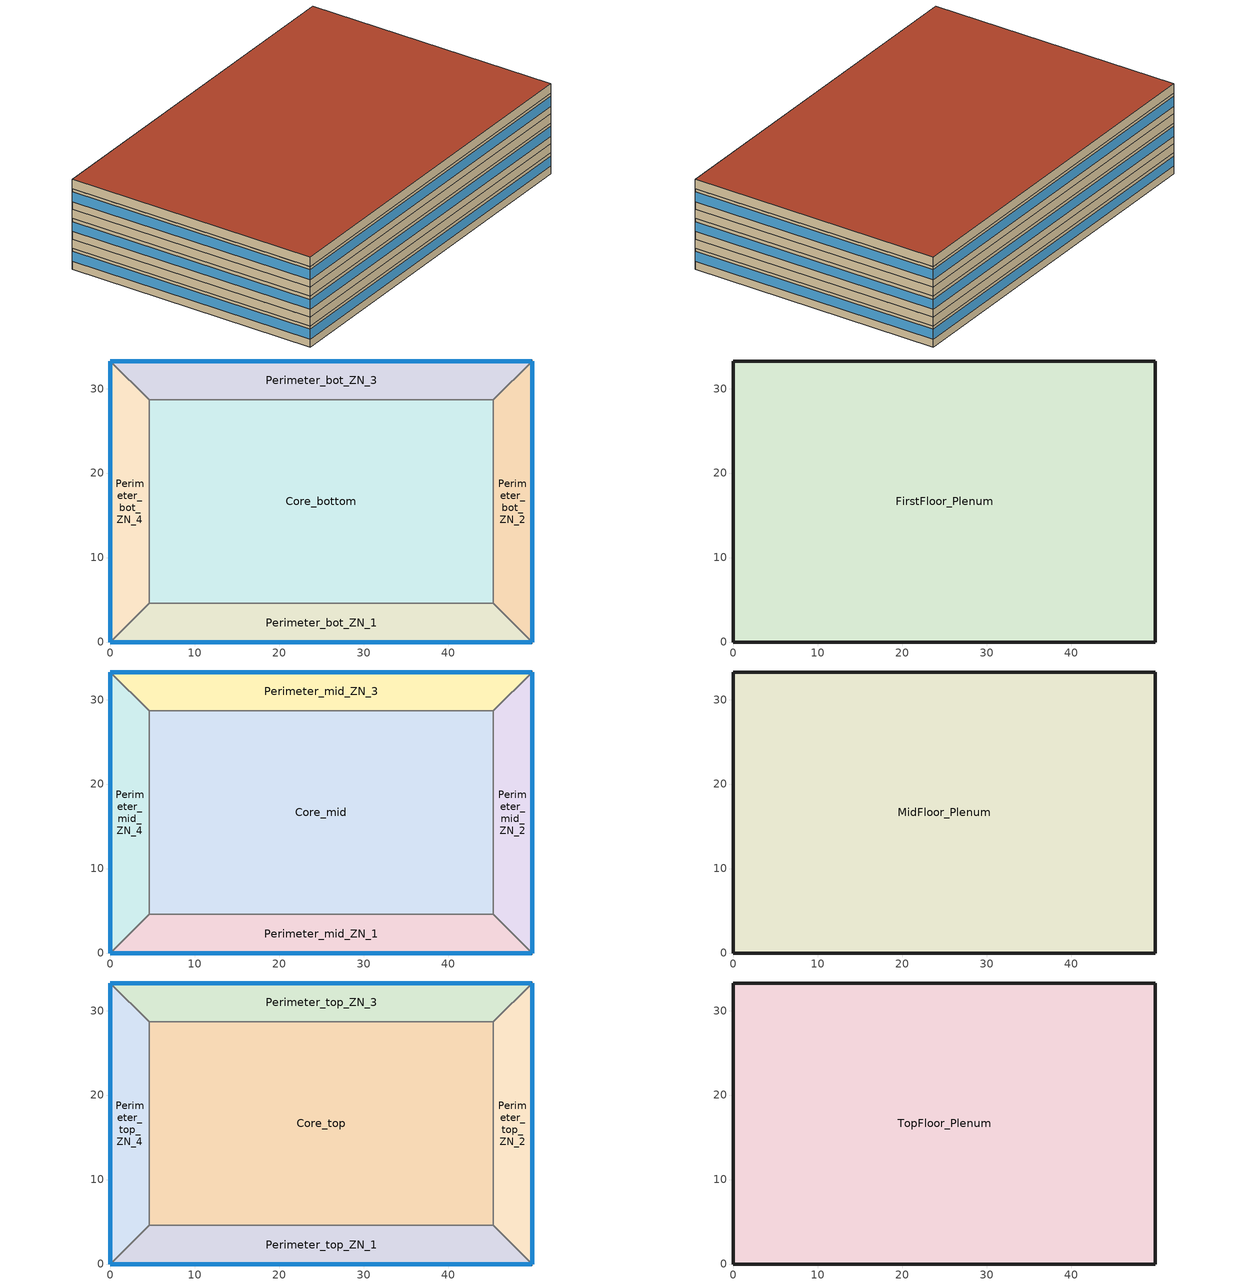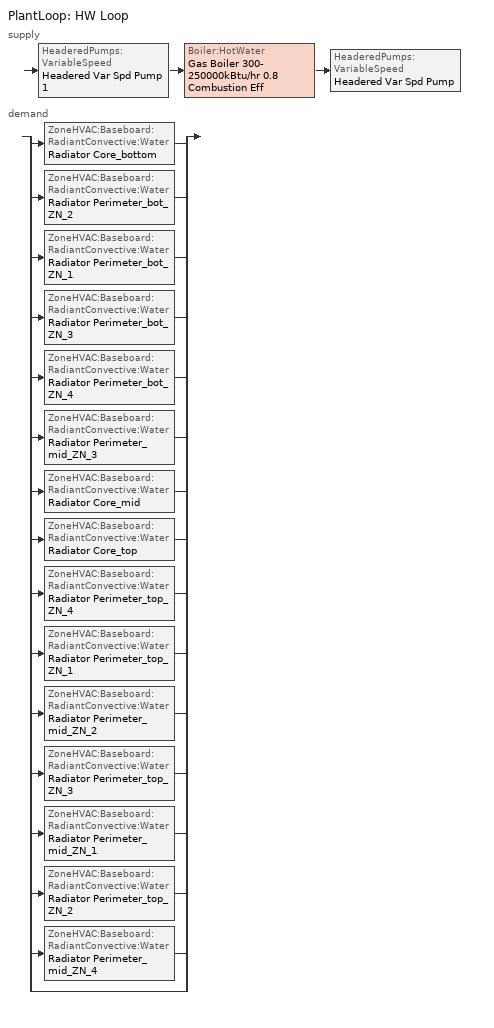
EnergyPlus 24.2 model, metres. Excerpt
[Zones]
Core_bottom
 floor ground (ext-slab): 45.34,28.7 45.34,4.57 4.57,4.57 4.57,28.7 z0
 wall to Perimeter_bot_ZN_2 (int-walls): 45.34,4.57 45.34,28.7 z0:2.74
 wall to Perimeter_bot_ZN_3 (int-walls): 45.34,28.7 4.57,28.7 z0:2.74
 wall to Perimeter_bot_ZN_1 (int-walls): 4.57,4.57 45.34,4.57 z0:2.74
 wall to Perimeter_bot_ZN_4 (int-walls): 4.57,28.7 4.57,4.57 z0:2.74
Perimeter_bot_ZN_1
 floor ground (ext-slab): 45.34,4.57 49.91,0 0,0 4.57,4.57 z0
 wall outside (Steel Frame Non-res Ext Wall): 0,0 49.91,0 z0:2.74
 wall to Perimeter_bot_ZN_2 (int-walls): 49.91,0 45.34,4.57 z0:2.74
 wall to Perimeter_bot_ZN_4 (int-walls): 4.57,4.57 0,0 z0:2.74
 window (Window Non-res Fixed): 0,0 49.91,0 z1.02:2.33
Perimeter_bot_ZN_2
 floor ground (ext-slab): 49.91,33.27 49.91,0 45.34,4.57 45.34,28.7 z0
 wall outside (Steel Frame Non-res Ext Wall): 49.91,0 49.91,33.27 z0:2.74
 wall to Perimeter_bot_ZN_3 (int-walls): 49.91,33.27 45.34,28.7 z0:2.74
 window (Window Non-res Fixed): 49.91,0 49.91,33.27 z1.02:2.33
Perimeter_bot_ZN_3
 floor ground (ext-slab): 49.91,33.27 45.34,28.7 4.57,28.7 0,33.27 z0
 wall outside (Steel Frame Non-res Ext Wall): 49.91,33.27 0,33.27 z0:2.74
 wall to Perimeter_bot_ZN_4 (int-walls): 0,33.27 4.57,28.7 z0:2.74
 window (Window Non-res Fixed): 49.91,33.27 0,33.27 z1.02:2.33
Perimeter_bot_ZN_4
 floor ground (ext-slab): 0,33.27 4.57,28.7 4.57,4.57 0,0 z0
 wall outside (Steel Frame Non-res Ext Wall): 0,33.27 0,0 z0:2.74
 window (Window Non-res Fixed): 0,33.27 0,0 z1.02:2.33
FirstFloor_Plenum
 floor to Perimeter_bot_ZN_1 (DropCeiling): 45.34,4.57 49.91,0 0,0 4.57,4.57 z2.74
 floor to Perimeter_bot_ZN_2 (DropCeiling): 49.91,33.27 49.91,0 45.34,4.57 45.34,28.7 z2.74
 floor to Perimeter_bot_ZN_3 (DropCeiling): 49.91,33.27 45.34,28.7 4.57,28.7 0,33.27 z2.74
 floor to Perimeter_bot_ZN_4 (DropCeiling): 0,33.27 4.57,28.7 4.57,4.57 0,0 z2.74
 floor to Core_bottom (DropCeiling): 45.34,28.7 45.34,4.57 4.57,4.57 4.57,28.7 z2.74
 wall outside (Steel Frame Non-res Ext Wall): 49.91,0 49.91,33.27 0,33.27 0,0 49.91,0 z2.74:3.96
Core_mid
 floor to FirstFloor_Plenum (INT-FLOOR-TOPSIDE): 45.34,28.7 45.34,4.57 4.57,4.57 4.57,28.7 z3.96
 wall to Perimeter_mid_ZN_2 (int-walls): 45.34,4.57 45.34,28.7 z3.96:6.71
 wall to Perimeter_mid_ZN_3 (int-walls): 45.34,28.7 4.57,28.7 z3.96:6.71
 wall to Perimeter_mid_ZN_1 (int-walls): 4.57,4.57 45.34,4.57 z3.96:6.71
 wall to Perimeter_mid_ZN_4 (int-walls): 4.57,28.7 4.57,4.57 z3.96:6.71
Perimeter_mid_ZN_1
 floor to FirstFloor_Plenum (INT-FLOOR-TOPSIDE): 45.34,4.57 49.91,0 0,0 4.57,4.57 z3.96
 wall outside (Steel Frame Non-res Ext Wall): 0,0 49.91,0 z3.96:6.71
 wall to Perimeter_mid_ZN_2 (int-walls): 49.91,0 45.34,4.57 z3.96:6.71
 wall to Perimeter_mid_ZN_4 (int-walls): 4.57,4.57 0,0 z3.96:6.71
 window (Window Non-res Fixed): 0,0 49.91,0 z4.98:6.29
Perimeter_mid_ZN_2
 floor to FirstFloor_Plenum (INT-FLOOR-TOPSIDE): 49.91,33.27 49.91,0 45.34,4.57 45.34,28.7 z3.96
 wall outside (Steel Frame Non-res Ext Wall): 49.91,0 49.91,33.27 z3.96:6.71
 wall to Perimeter_mid_ZN_3 (int-walls): 49.91,33.27 45.34,28.7 z3.96:6.71
 window (Window Non-res Fixed): 49.91,0 49.91,33.27 z4.98:6.29
Perimeter_mid_ZN_3
 floor to FirstFloor_Plenum (INT-FLOOR-TOPSIDE): 49.91,33.27 45.34,28.7 4.57,28.7 0,33.27 z3.96
 wall outside (Steel Frame Non-res Ext Wall): 49.91,33.27 0,33.27 z3.96:6.71
 wall to Perimeter_mid_ZN_4 (int-walls): 0,33.27 4.57,28.7 z3.96:6.71
 window (Window Non-res Fixed): 49.91,33.27 0,33.27 z4.98:6.29
Perimeter_mid_ZN_4
 floor to FirstFloor_Plenum (INT-FLOOR-TOPSIDE): 0,33.27 4.57,28.7 4.57,4.57 0,0 z3.96
 wall outside (Steel Frame Non-res Ext Wall): 0,33.27 0,0 z3.96:6.71
 window (Window Non-res Fixed): 0,33.27 0,0 z4.98:6.29
MidFloor_Plenum
 floor to Perimeter_mid_ZN_1 (DropCeiling): 45.34,4.57 49.91,0 0,0 4.57,4.57 z6.71
 floor to Perimeter_mid_ZN_2 (DropCeiling): 49.91,33.27 49.91,0 45.34,4.57 45.34,28.7 z6.71
 floor to Perimeter_mid_ZN_3 (DropCeiling): 49.91,33.27 45.34,28.7 4.57,28.7 0,33.27 z6.71
 floor to Perimeter_mid_ZN_4 (DropCeiling): 0,33.27 4.57,28.7 4.57,4.57 0,0 z6.71
 floor to Core_mid (DropCeiling): 45.34,28.7 45.34,4.57 4.57,4.57 4.57,28.7 z6.71
 wall outside (Steel Frame Non-res Ext Wall): 49.91,0 49.91,33.27 0,33.27 0,0 49.91,0 z6.71:7.92
Core_top
 floor to MidFloor_Plenum (INT-FLOOR-TOPSIDE): 45.34,28.7 45.34,4.57 4.57,4.57 4.57,28.7 z7.92
 wall to Perimeter_top_ZN_2 (int-walls): 45.34,4.57 45.34,28.7 z7.92:10.67
 wall to Perimeter_top_ZN_3 (int-walls): 45.34,28.7 4.57,28.7 z7.92:10.67
 wall to Perimeter_top_ZN_1 (int-walls): 4.57,4.57 45.34,4.57 z7.92:10.67
 wall to Perimeter_top_ZN_4 (int-walls): 4.57,28.7 4.57,4.57 z7.92:10.67
Perimeter_top_ZN_1
 floor to MidFloor_Plenum (INT-FLOOR-TOPSIDE): 45.34,4.57 49.91,0 0,0 4.57,4.57 z7.92
 wall outside (Steel Frame Non-res Ext Wall): 0,0 49.91,0 z7.92:10.67
 wall to Perimeter_top_ZN_2 (int-walls): 49.91,0 45.34,4.57 z7.92:10.67
 wall to Perimeter_top_ZN_4 (int-walls): 4.57,4.57 0,0 z7.92:10.67
 window (Window Non-res Fixed): 0,0 49.91,0 z8.95:10.25
Perimeter_top_ZN_2
 floor to MidFloor_Plenum (INT-FLOOR-TOPSIDE): 49.91,33.27 49.91,0 45.34,4.57 45.34,28.7 z7.92
 wall outside (Steel Frame Non-res Ext Wall): 49.91,0 49.91,33.27 z7.92:10.67
 wall to Perimeter_top_ZN_3 (int-walls): 49.91,33.27 45.34,28.7 z7.92:10.67
 window (Window Non-res Fixed): 49.91,0 49.91,33.27 z8.95:10.25
Perimeter_top_ZN_3
 floor to MidFloor_Plenum (INT-FLOOR-TOPSIDE): 49.91,33.27 45.34,28.7 4.57,28.7 0,33.27 z7.92
 wall outside (Steel Frame Non-res Ext Wall): 49.91,33.27 0,33.27 z7.92:10.67
 wall to Perimeter_top_ZN_4 (int-walls): 0,33.27 4.57,28.7 z7.92:10.67
 window (Window Non-res Fixed): 49.91,33.27 0,33.27 z8.95:10.25
Perimeter_top_ZN_4
 floor to MidFloor_Plenum (INT-FLOOR-TOPSIDE): 0,33.27 4.57,28.7 4.57,4.57 0,0 z7.92
 wall outside (Steel Frame Non-res Ext Wall): 0,33.27 0,0 z7.92:10.67
 window (Window Non-res Fixed): 0,33.27 0,0 z8.95:10.25
TopFloor_Plenum
 floor to Perimeter_top_ZN_1 (DropCeiling): 45.34,4.57 49.91,0 0,0 4.57,4.57 z10.67
 floor to Perimeter_top_ZN_2 (DropCeiling): 49.91,33.27 49.91,0 45.34,4.57 45.34,28.7 z10.67
 floor to Perimeter_top_ZN_3 (DropCeiling): 49.91,33.27 45.34,28.7 4.57,28.7 0,33.27 z10.67
 floor to Perimeter_top_ZN_4 (DropCeiling): 0,33.27 4.57,28.7 4.57,4.57 0,0 z10.67
 floor to Core_top (DropCeiling): 45.34,28.7 45.34,4.57 4.57,4.57 4.57,28.7 z10.67
 wall outside (Steel Frame Non-res Ext Wall): 49.91,0 49.91,33.27 0,33.27 0,0 49.91,0 z10.67:11.89
 roof outside (IEAD Non-res Roof): 49.91,0 49.91,33.27 0,33.27 0,0 z11.89
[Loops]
PlantLoop 'HW Loop'
 supply: HeaderedPumps:VariableSpeed 'Headered Var Spd Pump 1' > Boiler:HotWater 'Gas Boiler 300-250000kBtu/hr 0.8 Combustion Eff' > HeaderedPumps:VariableSpeed 'Headered Var Spd Pump'
 demand: split
  | ZoneHVAC:Baseboard:RadiantConvective:Water 'Radiator Core_bottom'
  | ZoneHVAC:Baseboard:RadiantConvective:Water 'Radiator Perimeter_bot_ZN_2'
  | ZoneHVAC:Baseboard:RadiantConvective:Water 'Radiator Perimeter_bot_ZN_1'
  | ZoneHVAC:Baseboard:RadiantConvective:Water 'Radiator Perimeter_bot_ZN_3'
  | ZoneHVAC:Baseboard:RadiantConvective:Water 'Radiator Perimeter_bot_ZN_4'
  | ZoneHVAC:Baseboard:RadiantConvective:Water 'Radiator Perimeter_mid_ZN_3'
  | ZoneHVAC:Baseboard:RadiantConvective:Water 'Radiator Core_mid'
  | ZoneHVAC:Baseboard:RadiantConvective:Water 'Radiator Core_top'
  | ZoneHVAC:Baseboard:RadiantConvective:Water 'Radiator Perimeter_top_ZN_4'
  | ZoneHVAC:Baseboard:RadiantConvective:Water 'Radiator Perimeter_top_ZN_1'
  | ZoneHVAC:Baseboard:RadiantConvective:Water 'Radiator Perimeter_mid_ZN_2'
  | ZoneHVAC:Baseboard:RadiantConvective:Water 'Radiator Perimeter_top_ZN_3'
  | ZoneHVAC:Baseboard:RadiantConvective:Water 'Radiator Perimeter_mid_ZN_1'
  | ZoneHVAC:Baseboard:RadiantConvective:Water 'Radiator Perimeter_top_ZN_2'
  | ZoneHVAC:Baseboard:RadiantConvective:Water 'Radiator Perimeter_mid_ZN_4'
  | bypass
[Building]
Ref Bldg Medium Office Pre1980_v1.3_5.0: North Axis {deg}=0; Terrain=City; Loads Convergence Tolerance Value {W}=0.04; Temperature Convergence Tolerance Value {deltaC}=0.2; Solar Distribution=FullInteriorAndExterior; Maximum Number of Warmup Days=50; Minimum Number of Warmup Days=6
[Site:Location]
Toronto.City-Univ.of.Toronto: Latitude {deg}=43.6658; Longitude {deg}=-79.3953; Time Zone {hr}=-5; Elevation {m}=112.5
[SizingPeriod:DesignDay] Day of Month=21; Dry-Bulb Temperature Range Modifier Type=DefaultMultipliers; Humidity Condition Type=Wetbulb; Barometric Pressure {Pa}=99063; Rain Indicator=No; Snow Indicator=No; Daylight Saving Time Indicator=No; Solar Model Indicator=ASHRAEClearSky; Begin Environment Reset Mode=FullResetAtBeginEnvironment
Name | Month | Day Type | Maximum Dry-Bulb Temperature {C} | Daily Dry-Bulb Temperature Range {deltaC} | Wetbulb or DewPoint at Maximum Dry-Bulb {C} | Wind Speed {m/s} | Wind Direction {deg} | Sky Clearness
CHICAGO Ann Clg .4% Condns WB=>MDB | 7 | SummerDesignDay | 31.2 | 10.7 | 25.5 | 5.3 | 230 | 1
CHICAGO Ann Htg 99.6% Condns DB | 1 | WinterDesignDay | -20.6 | 0 | -20.6 | 4.9 | 270 | 0
[Site:GroundTemperature:BuildingSurface]
18, 18, 18, 18, 18, 18, 18, 18, 18, 18, 18, 18
[Material] Thermal Absorptance=0.9
Name | Roughness | Thickness {m} | Conductivity {W/m-K} | Density {kg/m3} | Specific Heat {J/kg-K} | Solar Absorptance | Visible Absorptance
1/2IN Gypsum | Smooth | 0.0127 | 0.16 | 784.9 | 830 | 0.92 | 0.92
HW CONCRETE; MAT-CC05 4 HW CONCRETE | Rough | 0.1016 | 1.311 | 2240 | 836.8 | 0.7 | 0.7
IEAD NonRes Roof Insulation | MediumRough | 0.110216 | 0.049 | 265 | 836.8 | 0.7 | 0.7
Metal Decking | MediumSmooth | 0.0015 | 45.006 | 7680 | 418.4 | 0.7 | 0.3
Roof Membrane | VeryRough | 0.0095 | 0.16 | 1121.29 | 1460 | 0.7 | 0.7
Std AC02 | MediumSmooth | 0.0127 | 0.057 | 288 | 1339 | 0.7 | 0.2
Std Wood 6inch | MediumSmooth | 0.15 | 0.12 | 540 | 1210 | 0.7 | 0.7
Steel Frame NonRes Wall Insulation | MediumRough | 0.03964 | 0.049 | 265 | 836.8 | 0.7 | 0.7
Wood Siding | MediumSmooth | 0.01 | 0.11 | 544.62 | 1210 | 0.78 | 0.78
[Material:NoMass]
CP02 CARPET PAD: Roughness=VeryRough; Thermal Resistance {m2-K/W}=0.2165; Thermal Absorptance=0.9; Solar Absorptance=0.7; Visible Absorptance=0.8
[WindowMaterial:SimpleGlazingSystem]
NonRes Fixed Assembly Window: U-Factor {W/m2-K}=3.52036; Solar Heat Gain Coefficient=0.41
[Construction]
DropCeiling: Std AC02
ext-slab: HW CONCRETE, CP02 CARPET PAD
IEAD Non-res Roof: Roof Membrane, IEAD NonRes Roof Insulation, Metal Decking
INT-FLOOR-TOPSIDE: MAT-CC05 4 HW CONCRETE, CP02 CARPET PAD
int-walls: 1/2IN Gypsum, 1/2IN Gypsum
InteriorFurnishings: Std Wood 6inch
Steel Frame Non-res Ext Wall: Wood Siding, Steel Frame NonRes Wall Insulation, 1/2IN Gypsum
Window Non-res Fixed: NonRes Fixed Assembly Window
[Space]
Name | Zone
Core_bottom Space | Core_bottom
Core_mid Space | Core_mid
Core_top Space | Core_top
FirstFloor_Plenum Space | FirstFloor_Plenum
MidFloor_Plenum Space | MidFloor_Plenum
Perimeter_bot_ZN_1 Space | Perimeter_bot_ZN_1
Perimeter_bot_ZN_2 Space | Perimeter_bot_ZN_2
Perimeter_bot_ZN_3 Space | Perimeter_bot_ZN_3
Perimeter_bot_ZN_4 Space | Perimeter_bot_ZN_4
Perimeter_mid_ZN_1 Space | Perimeter_mid_ZN_1
Perimeter_mid_ZN_2 Space | Perimeter_mid_ZN_2
Perimeter_mid_ZN_3 Space | Perimeter_mid_ZN_3
Perimeter_mid_ZN_4 Space | Perimeter_mid_ZN_4
Perimeter_top_ZN_1 Space | Perimeter_top_ZN_1
Perimeter_top_ZN_2 Space | Perimeter_top_ZN_2
Perimeter_top_ZN_3 Space | Perimeter_top_ZN_3
Perimeter_top_ZN_4 Space | Perimeter_top_ZN_4
TopFloor_Plenum Space | TopFloor_Plenum
[Zone] Multiplier=1
Name | Part of Total Floor Area
Core_bottom; Core_mid; Core_top; Perimeter_bot_ZN_1; Perimeter_bot_ZN_2; Perimeter_bot_ZN_3; Perimeter_bot_ZN_4; Perimeter_mid_ZN_1; Perimeter_mid_ZN_2; Perimeter_mid_ZN_3; Perimeter_mid_ZN_4; Perimeter_top_ZN_1; Perimeter_top_ZN_2; Perimeter_top_ZN_3; Perimeter_top_ZN_4 | Yes
FirstFloor_Plenum; MidFloor_Plenum; TopFloor_Plenum | No
[InternalMass] Construction=InteriorFurnishings
Name | Zone or ZoneList | Space or SpaceList | Surface Area {m2}
Core_bottom Internal Mass | Core_bottom | Core_bottom Space | 1967.07
Core_mid Internal Mass | Core_mid | Core_mid Space | 1967.07
Core_top Internal Mass | Core_top | Core_top Space | 1967.07
Perimeter_bot_ZN_1 Internal Mass | Perimeter_bot_ZN_1 | Perimeter_bot_ZN_1 Space | 414.6763
Perimeter_bot_ZN_2 Internal Mass | Perimeter_bot_ZN_2 | Perimeter_bot_ZN_2 Space | 262.5244
Perimeter_bot_ZN_3 Internal Mass | Perimeter_bot_ZN_3 | Perimeter_bot_ZN_3 Space | 414.6763
Perimeter_bot_ZN_4 Internal Mass | Perimeter_bot_ZN_4 | Perimeter_bot_ZN_4 Space | 262.5072
Perimeter_mid_ZN_1 Internal Mass | Perimeter_mid_ZN_1 | Perimeter_mid_ZN_1 Space | 414.6763
Perimeter_mid_ZN_2 Internal Mass | Perimeter_mid_ZN_2 | Perimeter_mid_ZN_2 Space | 262.5244
Perimeter_mid_ZN_3 Internal Mass | Perimeter_mid_ZN_3 | Perimeter_mid_ZN_3 Space | 414.6763
Perimeter_mid_ZN_4 Internal Mass | Perimeter_mid_ZN_4 | Perimeter_mid_ZN_4 Space | 262.5072
Perimeter_top_ZN_1 Internal Mass | Perimeter_top_ZN_1 | Perimeter_top_ZN_1 Space | 414.6763
Perimeter_top_ZN_2 Internal Mass | Perimeter_top_ZN_2 | Perimeter_top_ZN_2 Space | 262.5244
Perimeter_top_ZN_3 Internal Mass | Perimeter_top_ZN_3 | Perimeter_top_ZN_3 Space | 414.6763
Perimeter_top_ZN_4 Internal Mass | Perimeter_top_ZN_4 | Perimeter_top_ZN_4 Space | 262.5072
[People] Number of People Schedule=BLDG_OCC_SCH; Number of People Calculation Method=Area/Person; Floor Area per Person {m2/person}=18.58; Fraction Radiant=0.3; Activity Level Schedule=ACTIVITY_SCH; Enable ASHRAE 55 Comfort Warnings=No; Mean Radiant Temperature Calculation Type=EnclosureAveraged; Work Efficiency Schedule=WORK_EFF_SCH; Clothing Insulation Schedule=CLOTHING_SCH; Air Velocity Schedule=AIR_VELO_SCH; Thermal Comfort Model 1 Type=FANGER
Name | Zone or ZoneList or Space or SpaceList
Core_bottom People | Core_bottom Space
Core_mid People | Core_mid Space
Core_top People | Core_top Space
Perimeter_bot_ZN_1 People | Perimeter_bot_ZN_1 Space
Perimeter_bot_ZN_2 People | Perimeter_bot_ZN_2 Space
Perimeter_bot_ZN_3 People | Perimeter_bot_ZN_3 Space
Perimeter_bot_ZN_4 People | Perimeter_bot_ZN_4 Space
Perimeter_mid_ZN_1 People | Perimeter_mid_ZN_1 Space
Perimeter_mid_ZN_2 People | Perimeter_mid_ZN_2 Space
Perimeter_mid_ZN_3 People | Perimeter_mid_ZN_3 Space
Perimeter_mid_ZN_4 People | Perimeter_mid_ZN_4 Space
Perimeter_top_ZN_1 People | Perimeter_top_ZN_1 Space
Perimeter_top_ZN_2 People | Perimeter_top_ZN_2 Space
Perimeter_top_ZN_3 People | Perimeter_top_ZN_3 Space
Perimeter_top_ZN_4 People | Perimeter_top_ZN_4 Space
[Lights] Schedule=BLDG_LIGHT_SCH; Design Level Calculation Method=Watts/Area; Watts per Floor Area {W/m2}=16.89; Return Air Fraction=0; Fraction Radiant=0.4; Fraction Visible=0.2; Fraction Replaceable=1; Return Air Fraction Calculated from Plenum Temperature=No
Name | Zone or ZoneList or Space or SpaceList
Core_bottom_Lights | Core_bottom Space
Core_mid_Lights | Core_mid Space
Core_top_Lights | Core_top Space
Perimeter_bot_ZN_1_Lights | Perimeter_bot_ZN_1 Space
Perimeter_bot_ZN_2_Lights | Perimeter_bot_ZN_2 Space
Perimeter_bot_ZN_3_Lights | Perimeter_bot_ZN_3 Space
Perimeter_bot_ZN_4_Lights | Perimeter_bot_ZN_4 Space
Perimeter_mid_ZN_1_Lights | Perimeter_mid_ZN_1 Space
Perimeter_mid_ZN_2_Lights | Perimeter_mid_ZN_2 Space
Perimeter_mid_ZN_3_Lights | Perimeter_mid_ZN_3 Space
Perimeter_mid_ZN_4_Lights | Perimeter_mid_ZN_4 Space
Perimeter_top_ZN_1_Lights | Perimeter_top_ZN_1 Space
Perimeter_top_ZN_2_Lights | Perimeter_top_ZN_2 Space
Perimeter_top_ZN_3_Lights | Perimeter_top_ZN_3 Space
Perimeter_top_ZN_4_Lights | Perimeter_top_ZN_4 Space
[ElectricEquipment] Fraction Latent=0; Fraction Radiant=0.5; Fraction Lost=0
Name | Zone or ZoneList or Space or SpaceList | Schedule | Design Level Calculation Method | Design Level {W} | Watts per Floor Area {W/m2}
Core_bottom_Elevators_Equip | Core_bottom Space | BLDG_ELEVATORS | EquipmentLevel | 32109.9
Core_bottom_PlugMisc_Equip | Core_bottom Space | BLDG_EQUIP_SCH | Watts/Area |  | 10.76
Core_mid_PlugMisc_Equip | Core_mid Space | BLDG_EQUIP_SCH | Watts/Area |  | 10.76
Core_top_PlugMisc_Equip | Core_top Space | BLDG_EQUIP_SCH | Watts/Area |  | 10.76
Perimeter_bot_ZN_1_PlugMisc_Equip | Perimeter_bot_ZN_1 Space | BLDG_EQUIP_SCH | Watts/Area |  | 10.76
Perimeter_bot_ZN_2_PlugMisc_Equip | Perimeter_bot_ZN_2 Space | BLDG_EQUIP_SCH | Watts/Area |  | 10.76
Perimeter_bot_ZN_3_PlugMisc_Equip | Perimeter_bot_ZN_3 Space | BLDG_EQUIP_SCH | Watts/Area |  | 10.76
Perimeter_bot_ZN_4_PlugMisc_Equip | Perimeter_bot_ZN_4 Space | BLDG_EQUIP_SCH | Watts/Area |  | 10.76
Perimeter_mid_ZN_1_PlugMisc_Equip | Perimeter_mid_ZN_1 Space | BLDG_EQUIP_SCH | Watts/Area |  | 10.76
Perimeter_mid_ZN_2_PlugMisc_Equip | Perimeter_mid_ZN_2 Space | BLDG_EQUIP_SCH | Watts/Area |  | 10.76
Perimeter_mid_ZN_3_PlugMisc_Equip | Perimeter_mid_ZN_3 Space | BLDG_EQUIP_SCH | Watts/Area |  | 10.76
Perimeter_mid_ZN_4_PlugMisc_Equip | Perimeter_mid_ZN_4 Space | BLDG_EQUIP_SCH | Watts/Area |  | 10.76
Perimeter_top_ZN_1_PlugMisc_Equip | Perimeter_top_ZN_1 Space | BLDG_EQUIP_SCH | Watts/Area |  | 10.76
Perimeter_top_ZN_2_PlugMisc_Equip | Perimeter_top_ZN_2 Space | BLDG_EQUIP_SCH | Watts/Area |  | 10.76
Perimeter_top_ZN_3_PlugMisc_Equip | Perimeter_top_ZN_3 Space | BLDG_EQUIP_SCH | Watts/Area |  | 10.76
Perimeter_top_ZN_4_PlugMisc_Equip | Perimeter_top_ZN_4 Space | BLDG_EQUIP_SCH | Watts/Area |  | 10.76
[ZoneInfiltration:DesignFlowRate] Schedule=INFIL_QUARTER_ON_SCH; Design Flow Rate Calculation Method=Flow/ExteriorArea; Flow Rate per Exterior Surface Area {m3/s-m2}=0.001133; Constant Term Coefficient=1; Temperature Term Coefficient=0; Velocity Term Coefficient=0; Velocity Squared Term Coefficient=0
Name | Zone or ZoneList or Space or SpaceList
FirstFloor_Plenum_Infiltration | FirstFloor_Plenum Space
MidFloor_Plenum_Infiltration | MidFloor_Plenum Space
Perimeter_bot_ZN_1_Infiltration | Perimeter_bot_ZN_1 Space
Perimeter_bot_ZN_2_Infiltration | Perimeter_bot_ZN_2 Space
Perimeter_bot_ZN_3_Infiltration | Perimeter_bot_ZN_3 Space
Perimeter_bot_ZN_4_Infiltration | Perimeter_bot_ZN_4 Space
Perimeter_mid_ZN_1_Infiltration | Perimeter_mid_ZN_1 Space
Perimeter_mid_ZN_2_Infiltration | Perimeter_mid_ZN_2 Space
Perimeter_mid_ZN_3_Infiltration | Perimeter_mid_ZN_3 Space
Perimeter_mid_ZN_4_Infiltration | Perimeter_mid_ZN_4 Space
Perimeter_top_ZN_1_Infiltration | Perimeter_top_ZN_1 Space
Perimeter_top_ZN_2_Infiltration | Perimeter_top_ZN_2 Space
Perimeter_top_ZN_3_Infiltration | Perimeter_top_ZN_3 Space
Perimeter_top_ZN_4_Infiltration | Perimeter_top_ZN_4 Space
TopFloor_Plenum_Infiltration | TopFloor_Plenum Space
[Exterior:Lights]
Exterior Facade Lighting: Schedule=ALWAYS_ON; Design Level {W}=17809; Control Option=AstronomicalClock
[DesignSpecification:OutdoorAir] Outdoor Air Method=Sum; Outdoor Air Flow per Person {m3/s-person}=0.0125; Outdoor Air Flow per Zone Floor Area {m3/s-m2}=0; Outdoor Air Flow per Zone {m3/s}=0; Outdoor Air Flow Air Changes per Hour {1/hr}=0
SZ DSOA Core_bottom; SZ DSOA Core_mid; SZ DSOA Core_top; SZ DSOA Perimeter_bot_ZN_1; SZ DSOA Perimeter_bot_ZN_2; SZ DSOA Perimeter_bot_ZN_3; SZ DSOA Perimeter_bot_ZN_4; SZ DSOA Perimeter_mid_ZN_1; SZ DSOA Perimeter_mid_ZN_2; SZ DSOA Perimeter_mid_ZN_3; SZ DSOA Perimeter_mid_ZN_4; SZ DSOA Perimeter_top_ZN_1; SZ DSOA Perimeter_top_ZN_2; SZ DSOA Perimeter_top_ZN_3; SZ DSOA Perimeter_top_ZN_4
[DesignSpecification:OutdoorAir:SpaceList]
Name | Space 1 | Space 1 Design Specification Outdoor Air Object
Core_bottom DSOA Space List | Core_bottom Space | SZ DSOA Core_bottom
Core_mid DSOA Space List | Core_mid Space | SZ DSOA Core_mid
Core_top DSOA Space List | Core_top Space | SZ DSOA Core_top
Perimeter_bot_ZN_1 DSOA Space List | Perimeter_bot_ZN_1 Space | SZ DSOA Perimeter_bot_ZN_1
Perimeter_bot_ZN_2 DSOA Space List | Perimeter_bot_ZN_2 Space | SZ DSOA Perimeter_bot_ZN_2
Perimeter_bot_ZN_3 DSOA Space List | Perimeter_bot_ZN_3 Space | SZ DSOA Perimeter_bot_ZN_3
Perimeter_bot_ZN_4 DSOA Space List | Perimeter_bot_ZN_4 Space | SZ DSOA Perimeter_bot_ZN_4
Perimeter_mid_ZN_1 DSOA Space List | Perimeter_mid_ZN_1 Space | SZ DSOA Perimeter_mid_ZN_1
Perimeter_mid_ZN_2 DSOA Space List | Perimeter_mid_ZN_2 Space | SZ DSOA Perimeter_mid_ZN_2
Perimeter_mid_ZN_3 DSOA Space List | Perimeter_mid_ZN_3 Space | SZ DSOA Perimeter_mid_ZN_3
Perimeter_mid_ZN_4 DSOA Space List | Perimeter_mid_ZN_4 Space | SZ DSOA Perimeter_mid_ZN_4
Perimeter_top_ZN_1 DSOA Space List | Perimeter_top_ZN_1 Space | SZ DSOA Perimeter_top_ZN_1
Perimeter_top_ZN_2 DSOA Space List | Perimeter_top_ZN_2 Space | SZ DSOA Perimeter_top_ZN_2
Perimeter_top_ZN_3 DSOA Space List | Perimeter_top_ZN_3 Space | SZ DSOA Perimeter_top_ZN_3
Perimeter_top_ZN_4 DSOA Space List | Perimeter_top_ZN_4 Space | SZ DSOA Perimeter_top_ZN_4
[Sizing:Zone] Zone Cooling Design Supply Air Temperature Input Method=SupplyAirTemperature; Zone Cooling Design Supply Air Temperature {C}=11.1; Zone Cooling Design Supply Air Temperature Difference {deltaC}=11.11; Zone Heating Design Supply Air Temperature Input Method=SupplyAirTemperature; Zone Heating Design Supply Air Temperature {C}=40; Zone Heating Design Supply Air Temperature Difference {deltaC}=11.11; Zone Cooling Design Supply Air Humidity Ratio {kgWater/kgDryAir}=0.0085; Zone Heating Design Supply Air Humidity Ratio {kgWater/kgDryAir}=0.008; Cooling Design Air Flow Method=DesignDay; Cooling Design Air Flow Rate {m3/s}=0; Cooling Minimum Air Flow per Zone Floor Area {m3/s-m2}=0.000762; Cooling Minimum Air Flow {m3/s}=0; Cooling Minimum Air Flow Fraction=0; Heating Design Air Flow Method=DesignDay; Heating Design Air Flow Rate {m3/s}=0; Heating Maximum Air Flow per Zone Floor Area {m3/s-m2}=0.002032; Heating Maximum Air Flow {m3/s}=0.141576; Heating Maximum Air Flow Fraction=0.3; Account for Dedicated Outdoor Air System=No; Zone Load Sizing Method=Sensible Load Only No Latent Load; Zone Latent Cooling Design Supply Air Humidity Ratio Input Method=HumidityRatioDifference; Zone Cooling Design Supply Air Humidity Ratio Difference {kgWater/kgDryAir}=0.005; Zone Latent Heating Design Supply Air Humidity Ratio Input Method=HumidityRatioDifference; Zone Humidification Design Supply Air Humidity Ratio Difference {kgWater/kgDryAir}=0.005
Name | Design Specification Outdoor Air Object
Core_bottom | Core_bottom DSOA Space List
Core_mid | Core_mid DSOA Space List
Core_top | Core_top DSOA Space List
Perimeter_bot_ZN_1 | Perimeter_bot_ZN_1 DSOA Space List
Perimeter_bot_ZN_2 | Perimeter_bot_ZN_2 DSOA Space List
Perimeter_bot_ZN_3 | Perimeter_bot_ZN_3 DSOA Space List
Perimeter_bot_ZN_4 | Perimeter_bot_ZN_4 DSOA Space List
Perimeter_mid_ZN_1 | Perimeter_mid_ZN_1 DSOA Space List
Perimeter_mid_ZN_2 | Perimeter_mid_ZN_2 DSOA Space List
Perimeter_mid_ZN_3 | Perimeter_mid_ZN_3 DSOA Space List
Perimeter_mid_ZN_4 | Perimeter_mid_ZN_4 DSOA Space List
Perimeter_top_ZN_1 | Perimeter_top_ZN_1 DSOA Space List
Perimeter_top_ZN_2 | Perimeter_top_ZN_2 DSOA Space List
Perimeter_top_ZN_3 | Perimeter_top_ZN_3 DSOA Space List
Perimeter_top_ZN_4 | Perimeter_top_ZN_4 DSOA Space List
[Sizing:Plant]
HW Loop: Loop Type=Heating; Design Loop Exit Temperature {C}=90; Loop Design Temperature Difference {deltaC}=11; Sizing Option=Coincident; Zone Timesteps in Averaging Window=1; Coincident Sizing Factor Mode=GlobalHeatingSizingFactor
[ZoneControl:Thermostat] Temperature Difference Between Cutout And Setpoint {deltaC}=0
Name | Zone or ZoneList | Control Type Schedule | Control 1
Core_bottom Thermostat | Core_bottom | Core_bottom Thermostat Schedule | MdOff DualSPSched 1
Core_mid Thermostat | Core_mid | Core_mid Thermostat Schedule | MdOff DualSPSched 2
Core_top Thermostat | Core_top | Core_top Thermostat Schedule | MdOff DualSPSched 3
Perimeter_bot_ZN_1 Thermostat | Perimeter_bot_ZN_1 | Perimeter_bot_ZN_1 Thermostat Schedule | MdOff DualSPSched 4
Perimeter_bot_ZN_2 Thermostat | Perimeter_bot_ZN_2 | Perimeter_bot_ZN_2 Thermostat Schedule | MdOff DualSPSched 5
Perimeter_bot_ZN_3 Thermostat | Perimeter_bot_ZN_3 | Perimeter_bot_ZN_3 Thermostat Schedule | MdOff DualSPSched 6
Perimeter_bot_ZN_4 Thermostat | Perimeter_bot_ZN_4 | Perimeter_bot_ZN_4 Thermostat Schedule | MdOff DualSPSched 7
Perimeter_mid_ZN_1 Thermostat | Perimeter_mid_ZN_1 | Perimeter_mid_ZN_1 Thermostat Schedule | MdOff DualSPSched 8
Perimeter_mid_ZN_2 Thermostat | Perimeter_mid_ZN_2 | Perimeter_mid_ZN_2 Thermostat Schedule | MdOff DualSPSched 9
Perimeter_mid_ZN_3 Thermostat | Perimeter_mid_ZN_3 | Perimeter_mid_ZN_3 Thermostat Schedule | MdOff DualSPSched
Perimeter_mid_ZN_4 Thermostat | Perimeter_mid_ZN_4 | Perimeter_mid_ZN_4 Thermostat Schedule | MdOff DualSPSched 10
Perimeter_top_ZN_1 Thermostat | Perimeter_top_ZN_1 | Perimeter_top_ZN_1 Thermostat Schedule | MdOff DualSPSched 11
Perimeter_top_ZN_2 Thermostat | Perimeter_top_ZN_2 | Perimeter_top_ZN_2 Thermostat Schedule | MdOff DualSPSched 12
Perimeter_top_ZN_3 Thermostat | Perimeter_top_ZN_3 | Perimeter_top_ZN_3 Thermostat Schedule | MdOff DualSPSched 13
Perimeter_top_ZN_4 Thermostat | Perimeter_top_ZN_4 | Perimeter_top_ZN_4 Thermostat Schedule | MdOff DualSPSched 14
[ThermostatSetpoint:DualSetpoint] Heating Setpoint Temperature Schedule=HTGSETP_SCH; Cooling Setpoint Temperature Schedule=CLGSETP_SCH
MdOff DualSPSched 1; MdOff DualSPSched 2; MdOff DualSPSched 3; MdOff DualSPSched 4; MdOff DualSPSched 5; MdOff DualSPSched 6; MdOff DualSPSched 7; MdOff DualSPSched 8; MdOff DualSPSched 9; MdOff DualSPSched; MdOff DualSPSched 10; MdOff DualSPSched 11; MdOff DualSPSched 12; MdOff DualSPSched 13; MdOff DualSPSched 14
[ZoneHVAC:Baseboard:RadiantConvective:Water:Design] Heating Design Capacity Method=HeatingDesignCapacity; Heating Design Capacity Per Floor Area {W/m2}=0; Fraction of Autosized Heating Design Capacity=1; Convergence Tolerance=0.001; Fraction Radiant=0.3; Fraction of Radiant Energy Incident on People=0.3
Radiator Core_bottom Design; Radiator Core_mid Design; Radiator Core_top Design; Radiator Perimeter_bot_ZN_1 Design; Radiator Perimeter_bot_ZN_2 Design; Radiator Perimeter_bot_ZN_3 Design; Radiator Perimeter_bot_ZN_4 Design; Radiator Perimeter_mid_ZN_1 Design; Radiator Perimeter_mid_ZN_2 Design; Radiator Perimeter_mid_ZN_3 Design; Radiator Perimeter_mid_ZN_4 Design; Radiator Perimeter_top_ZN_1 Design; Radiator Perimeter_top_ZN_2 Design; Radiator Perimeter_top_ZN_3 Design; Radiator Perimeter_top_ZN_4 Design
[ZoneHVAC:Baseboard:RadiantConvective:Water] Availability Schedule=Always On Discrete hvac_library; Rated Average Water Temperature {C}=87.78; Rated Water Mass Flow Rate {kg/s}=0.063; Heating Design Capacity {W}=AutoSize; Maximum Water Flow Rate {m3/s}=AutoSize
Name | Design Object | Surface 1 | Fraction of Radiant Energy to Surface 1 | Surface 2 | Fraction of Radiant Energy to Surface 2 | Surface 3 | Fraction of Radiant Energy to Surface 3 | Surface 4 | Fraction of Radiant Energy to Surface 4 | Surface 5 | Fraction of Radiant Energy to Surface 5 | Surface 6 | Fraction of Radiant Energy to Surface 6
Radiator Core_bottom | Radiator Core_bottom Design | Core_bot_ZN_5_Wall_West | 0.0715735 | Core_bot_ZN_5_Wall_South | 0.120927 | Core_bot_ZN_5_Floor | 0.035 | Core_bot_ZN_5_Wall_North | 0.120927 | Core_bottom_ceiling | 0.28 | Core_bot_ZN_5_Wall_East | 0.0715735
Radiator Core_mid | Radiator Core_mid Design | Core_mid_ZN_5_Wall_West | 0.0715735 | Core_mid_ceiling | 0.28 | Core_mid_ZN_5_Wall_North | 0.120927 | Core_mid_ZN_5_Wall_East | 0.0715735 | Core_mid_ZN_5_Wall_South | 0.120927 | Core_mid_ZN_5_Floor | 0.035
Radiator Core_top | Radiator Core_top Design | Core_top_ZN_5_Wall_West | 0.0715735 | Core_top_ZN_5_Wall_North | 0.120927 | Core_top_ZN_5_Floor | 0.035 | Core_top_ZN_5_Ceiling | 0.28 | Core_top_ZN_5_Wall_East | 0.0715735 | Core_top_ZN_5_Wall_South | 0.120927
Radiator Perimeter_bot_ZN_1 | Radiator Perimeter_bot_ZN_1 Design | Perimeter_bot_ZN_1_Ceiling | 0.28 | Perimeter_bot_ZN_1_Floor | 0.035 | Perimeter_bot_ZN_1_Wall_West | 0.0240321 | Perimeter_bot_ZN_1_Wall_South | 0.185461 | Perimeter_bot_ZN_1_Wall_East | 0.0240329 | Perimeter_bot_ZN_1_Wall_North | 0.151474
Radiator Perimeter_bot_ZN_2 | Radiator Perimeter_bot_ZN_2 Design | Perimeter_bot_ZN_2_Wall_North | 0.0354021 | Perimeter_bot_ZN_2_Wall_South | 0.0354021 | Perimeter_bot_ZN_2_Ceiling | 0.28 | Perimeter_bot_ZN_2_Floor | 0.035 | Perimeter_bot_ZN_2_Wall_West | 0.132066 | Perimeter_bot_ZN_2_Wall_East | 0.18213
Radiator Perimeter_bot_ZN_3 | Radiator Perimeter_bot_ZN_3 Design | Perimeter_bot_ZN_3_Wall_East | 0.0240329 | Perimeter_bot_ZN_3_Wall_North | 0.185461 | Perimeter_bot_ZN_3_Wall_South | 0.151474 | Perimeter_bot_ZN_3_Wall_West | 0.0240321 | Perimeter_bot_ZN_3_Floor | 0.035 | Perimeter_bot_ZN_3_Ceililng | 0.28
Radiator Perimeter_bot_ZN_4 | Radiator Perimeter_bot_ZN_4 Design | Perimeter_bot_ZN_4_Ceiling | 0.28 | Perimeter_bot_ZN_4_Wall_South | 0.0354011 | Perimeter_bot_ZN_4_Wall_West | 0.182131 | Perimeter_bot_ZN_4_Wall_North | 0.0354011 | Perimeter_bot_ZN_4_Floor | 0.035 | Perimeter_bot_ZN_4_Wall_East | 0.132066
Radiator Perimeter_mid_ZN_1 | Radiator Perimeter_mid_ZN_1 Design | Perimeter_mid_ZN_1_Ceiling | 0.28 | Perimeter_mid_ZN_1_Floor | 0.035 | Perimeter_mid_ZN_1_Wall_North | 0.151474 | Perimeter_mid_ZN_1_Wall_West | 0.0240321 | Perimeter_mid_ZN_1_Wall_South | 0.185461 | Perimeter_mid_ZN_1_Wall_East | 0.0240329
Radiator Perimeter_mid_ZN_2 | Radiator Perimeter_mid_ZN_2 Design | Perimeter_mid_ZN_2_Wall_East | 0.18213 | Perimeter_mid_ZN_2_Floor | 0.035 | Perimeter_mid_ZN_2_Wall_West | 0.132066 | Perimeter_mid_ZN_2_Wall_South | 0.0354021 | Perimeter_mid_ZN_2_Wall_North | 0.0354021 | Perimeter_mid_ZN_2_Ceiling | 0.28
Radiator Perimeter_mid_ZN_3 | Radiator Perimeter_mid_ZN_3 Design | Perimeter_mid_ZN_3_Wall_West | 0.0240321 | Perimeter_mid_ZN_3_Wall_South | 0.151474 | Perimeter_mid_ZN_3_Floor | 0.035 | Perimeter_mid_ZN_3_Wall_North | 0.185461 | Perimeter_mid_ZN_3_Ceiling | 0.28 | Perimeter_mid_ZN_3_Wall_East | 0.0240329
Radiator Perimeter_mid_ZN_4 | Radiator Perimeter_mid_ZN_4 Design | Perimeter_mid_ZN_4_Ceiling | 0.28 | Perimeter_mid_ZN_4_Floor | 0.035 | Perimeter_mid_ZN_4_Wall_South | 0.0354011 | Perimeter_mid_ZN_4_Wall_East | 0.132066 | Perimeter_mid_ZN_4_Wall_West | 0.182131 | Perimeter_mid_ZN_4_Wall_North | 0.0354011
Radiator Perimeter_top_ZN_1 | Radiator Perimeter_top_ZN_1 Design | Perimeter_top_ZN_1_Ceiling | 0.28 | Perimeter_top_ZN_1_Floor | 0.035 | Perimeter_top_ZN_1_Wall_East | 0.0240329 | Perimeter_top_ZN_1_Wall_South | 0.185461 | Perimeter_top_ZN_1_Wall_North | 0.151474 | Perimeter_top_ZN_1_Wall_West | 0.0240321
Radiator Perimeter_top_ZN_2 | Radiator Perimeter_top_ZN_2 Design | Perimeter_top_ZN_2_Wall_East | 0.18213 | Perimeter_top_ZN_2_Wall_West | 0.132066 | Perimeter_top_ZN_2_Ceiling | 0.28 | Perimeter_top_ZN_2_Wall_South | 0.0354021 | Perimeter_top_ZN_2_Wall_North | 0.0354021 | Perimeter_top_ZN_2_Floor | 0.035
Radiator Perimeter_top_ZN_3 | Radiator Perimeter_top_ZN_3 Design | Perimeter_top_ZN_3_Wall_East | 0.0240329 | Perimeter_top_ZN_3_Wall_North | 0.185461 | Perimeter_top_ZN_3_Wall_South | 0.151474 | Perimeter_top_ZN_3_Ceiling | 0.28 | Perimeter_top_ZN_3_Wall_West | 0.0240321 | Perimeter_top_ZN_3_Floor | 0.035
Radiator Perimeter_top_ZN_4 | Radiator Perimeter_top_ZN_4 Design | Perimeter_top_ZN_4_Wall_North | 0.0354011 | Perimeter_top_ZN_4_Floor | 0.035 | Perimeter_top_ZN_4_Wall_East | 0.132066 | Perimeter_top_ZN_4_Wall_South | 0.0354011 | Perimeter_top_ZN_4_Wall_West | 0.182131 | Perimeter_top_ZN_4_Ceiling | 0.28
[Zone equipment]
Core_bottom: Radiator Core_bottom
Core_mid: Radiator Core_mid
Core_top: Radiator Core_top
Perimeter_bot_ZN_1: Radiator Perimeter_bot_ZN_1
Perimeter_bot_ZN_2: Radiator Perimeter_bot_ZN_2
Perimeter_bot_ZN_3: Radiator Perimeter_bot_ZN_3
Perimeter_bot_ZN_4: Radiator Perimeter_bot_ZN_4
Perimeter_mid_ZN_1: Radiator Perimeter_mid_ZN_1
Perimeter_mid_ZN_2: Radiator Perimeter_mid_ZN_2
Perimeter_mid_ZN_3: Radiator Perimeter_mid_ZN_3
Perimeter_mid_ZN_4: Radiator Perimeter_mid_ZN_4
Perimeter_top_ZN_1: Radiator Perimeter_top_ZN_1
Perimeter_top_ZN_2: Radiator Perimeter_top_ZN_2
Perimeter_top_ZN_3: Radiator Perimeter_top_ZN_3
Perimeter_top_ZN_4: Radiator Perimeter_top_ZN_4
[HeaderedPumps:VariableSpeed] Total Design Flow Rate {m3/s}=Autosize; Number of Pumps in Bank=2; Flow Sequencing Control Scheme=Sequential; Design Pump Head {Pa}=179352; Design Power Consumption {W}=Autosize; Motor Efficiency=0.9; Fraction of Motor Inefficiencies to Fluid Stream=0; Coefficient 1 of the Part Load Performance Curve=0; Coefficient 2 of the Part Load Performance Curve=1; Coefficient 3 of the Part Load Performance Curve=0; Coefficient 4 of the Part Load Performance Curve=0; Minimum Flow Rate Fraction=0; Pump Control Type=Continuous; Skin Loss Radiative Fraction=0.1; Design Power Sizing Method=PowerPerFlowPerPressure; Design Electric Power per Unit Flow Rate {W/(m3/s)}=348701.1; Design Shaft Power per Unit Flow Rate per Unit Head {W/((m3/s)-Pa)}=1.28205
Headered Var Spd Pump 1; Headered Var Spd Pump
[Boiler:HotWater]
Gas Boiler 300-250000kBtu/hr 0.8 Combustion Eff: Fuel Type=NaturalGas; Nominal Capacity {W}=Autosize; Nominal Thermal Efficiency=0.75; Efficiency Curve Temperature Evaluation Variable=LeavingBoiler; Normalized Boiler Efficiency Curve=Boiler Constant Efficiency Curve; Design Water Flow Rate {m3/s}=Autosize; Minimum Part Load Ratio=0; Maximum Part Load Ratio=1; Optimum Part Load Ratio=1; Water Outlet Upper Temperature Limit {C}=100; Boiler Flow Mode=LeavingSetpointModulated; On Cycle Parasitic Electric Load {W}=0; Sizing Factor=1; Off Cycle Parasitic Fuel Load {W}=0
[PlantLoop]
HW Loop: Fluid Type=Water; Plant Equipment Operation Scheme=HW Loop Operation Schemes; Maximum Loop Temperature {C}=100; Minimum Loop Temperature {C}=0; Maximum Loop Flow Rate {m3/s}=Autosize; Minimum Loop Flow Rate {m3/s}=0; Plant Loop Volume {m3}=Autocalculate; Load Distribution Scheme=SequentialUniformPLR; Plant Loop Demand Calculation Scheme=SingleSetpoint; Common Pipe Simulation=None
[PlantEquipmentList]
HW Loop Heating Equipment List: Gas Boiler 300-250000kBtu/hr 0.8 Combustion Eff
[PlantEquipmentOperation:HeatingLoad]
HW Loop Heating Operation Scheme: Load Range 1 Lower Limit {W}=0; Load Range 1 Upper Limit {W}=1000000000; Range 1 Equipment List=HW Loop Heating Equipment List
[PlantEquipmentOperationSchemes]
HW Loop Operation Schemes: Control Scheme 1=HW Loop Heating Operation Scheme; Control Scheme 1 Schedule=Always On Discrete
[SetpointManager:Scheduled]
Scheduled HW Temp: Control Variable=Temperature; Schedule=Hot Water Temperature
[Schedule:Day:Interval]
Hot Water Temperature Default; Hot Water Temperature Winter Design Day: No, 24:00, 90
Hot Water Temperature Summer Design Day: No, 24:00, 67
[Schedule:Week:Daily]
Hot Water Temperature Week Rule - Jan1-Dec31: Hot Water Temperature Default, Hot Water Temperature Default, Hot Water Temperature Default, Hot Water Temperature Default, Hot Water Temperature Default, Hot Water Temperature Default, Hot Water Temperature Default, Hot Water Temperature Default, Hot Water Temperature Summer Design Day, Hot Water Temperature Winter Design Day, Hot Water Temperature Default, Hot Water Temperature Default
[Schedule:Year]
Hot Water Temperature: Hot Water Temperature Week Rule - Jan1-Dec31, 1, 1, 12, 31
[Schedule:Compact]
BLDG_LIGHT_SCH: Through: 12/31, For: Weekdays, Until: 05:00, 0.05, Until: 07:00, 0.1, Until: 08:00, 0.3, Until: 17:00, 0.9, Until: 18:00, 0.7, Until: 20:00, 0.5, Until: 22:00, 0.3, Until: 23:00, 0.1, Until: 24:00, 0.05, For: Saturday, Until: 06:00, 0.05, Until: 08:00, 0.1, Until: 14:00, 0.5, Until: 17:00, 0.15, Until: 24:00, 0.05, For: SummerDesignDay, Until: 24:00, 1, For: WinterDesignDay, Until: 24:00, 0, For: AllOtherDays, Until: 24:00, 0.05
BLDG_OCC_SCH: Through: 12/31, For: SummerDesignDay, Until: 06:00, 0, Until: 22:00, 1, Until: 24:00, 0.05, For: Weekdays, Until: 06:00, 0, Until: 07:00, 0.1, Until: 08:00, 0.2, Until: 12:00, 0.95, Until: 13:00, 0.5, Until: 17:00, 0.95, Until: 18:00, 0.7, Until: 20:00, 0.4, Until: 22:00, 0.1, Until: 24:00, 0.05, For: Saturday, Until: 06:00, 0, Until: 08:00, 0.1, Until: 14:00, 0.5, Until: 17:00, 0.1, Until: 24:00, 0, For: AllOtherDays, Until: 24:00, 0
ACTIVITY_SCH: Through: 12/31, For: AllDays, Until: 24:00, 120
WORK_EFF_SCH: Through: 12/31, For: AllDays, Until: 24:00, 0
CLOTHING_SCH: Through: 04/30, For: AllDays, Until: 24:00, 1, Through: 09/30, For: AllDays, Until: 24:00, 0.5, Through: 12/31, For: AllDays, Until: 24:00, 1
AIR_VELO_SCH: Through: 12/31, For: AllDays, Until: 24:00, 0.2
BLDG_ELEVATORS: Through: 12/31, For: Weekdays SummerDesignDay, Until: 07:00, 0, Until: 08:00, 0.35, Until: 09:00, 0.69, Until: 10:00, 0.43, Until: 11:00, 0.37, Until: 12:00, 0.43, Until: 13:00, 0.58, Until: 14:00, 0.48, Until: 15:00, 0.37, Until: 16:00, 0.37, Until: 17:00, 0.46, Until: 18:00, 0.62, Until: 19:00, 0.12, Until: 20:00, 0.04, Until: 21:00, 0.04, Until: 24:00, 0, For: Saturday WinterDesignDay, Until: 07:00, 0, Until: 08:00, 0.16, Until: 09:00, 0.14, Until: 10:00, 0.21, Until: 11:00, 0.18, Until: 12:00, 0.25, Until: 13:00, 0.21, Until: 14:00, 0.13, Until: 15:00, 0.08, Until: 16:00, 0.04, Until: 17:00, 0.05, Until: 18:00, 0.06, Until: 24:00, 0, For: Sunday Holidays AllOtherDays, Until: 24:00, 0
BLDG_EQUIP_SCH: Through: 12/31, For: Weekdays, Until: 08:00, 0.4, Until: 12:00, 0.9, Until: 13:00, 0.8, Until: 17:00, 0.9, Until: 18:00, 0.8, Until: 20:00, 0.6, Until: 22:00, 0.5, Until: 24:00, 0.4, For: Saturday, Until: 06:00, 0.3, Until: 08:00, 0.4, Until: 14:00, 0.5, Until: 17:00, 0.35, Until: 24:00, 0.3, For: SummerDesignDay, Until: 24:00, 1, For: WinterDesignDay, Until: 24:00, 0, For: AllOtherDays, Until: 24:00, 0.3
Core_bottom Thermostat Schedule; Core_mid Thermostat Schedule; Core_top Thermostat Schedule; Perimeter_bot_ZN_1 Thermostat Schedule; Perimeter_bot_ZN_2 Thermostat Schedule; Perimeter_bot_ZN_3 Thermostat Schedule; Perimeter_bot_ZN_4 Thermostat Schedule; Perimeter_mid_ZN_1 Thermostat Schedule; Perimeter_mid_ZN_2 Thermostat Schedule; Perimeter_mid_ZN_3 Thermostat Schedule; Perimeter_mid_ZN_4 Thermostat Schedule; Perimeter_top_ZN_1 Thermostat Schedule; Perimeter_top_ZN_2 Thermostat Schedule; Perimeter_top_ZN_3 Thermostat Schedule; Perimeter_top_ZN_4 Thermostat Schedule: Through: 12/31, For: AllDays, Until: 24:00, 4
HTGSETP_SCH: Through: 12/31, For: Weekdays, Until: 06:00, 15.6, Until: 22:00, 21, Until: 24:00, 15.6, For SummerDesignDay, Until: 24:00, 15.6, For: Saturday, Until: 06:00, 15.6, Until: 18:00, 21, Until: 24:00, 15.6, For: WinterDesignDay, Until: 24:00, 21, For: AllOtherDays, Until: 24:00, 15.6
CLGSETP_SCH: Through: 12/31, For: Weekdays SummerDesignDay, Until: 06:00, 26.7, Until: 22:00, 24, Until: 24:00, 26.7, For: Saturday, Until: 06:00, 26.7, Until: 18:00, 24, Until: 24:00, 26.7, For WinterDesignDay, Until: 24:00, 26.7, For: AllOtherDays, Until: 24:00, 26.7
ALWAYS_ON: Through: 12/31, For: AllDays, Until: 24:00, 1
INFIL_QUARTER_ON_SCH: Through: 12/31, For: Weekdays SummerDesignDay, Until: 06:00, 1, Until: 22:00, 0.25, Until: 24:00, 1, For: Saturday WinterDesignDay, Until: 06:00, 1, Until: 18:00, 0.25, Until: 24:00, 1, For: Sunday Holidays AllOtherDays, Until: 24:00, 1
[Schedule:Constant] Hourly Value=1
Always On Discrete hvac_library; Always On Discrete
[Curve:Cubic]
Boiler Constant Efficiency Curve: Coefficient1 Constant=1; Coefficient2 x=0; Coefficient3 x**2=0; Coefficient4 x**3=0; Minimum Value of x=0; Maximum Value of x=1
